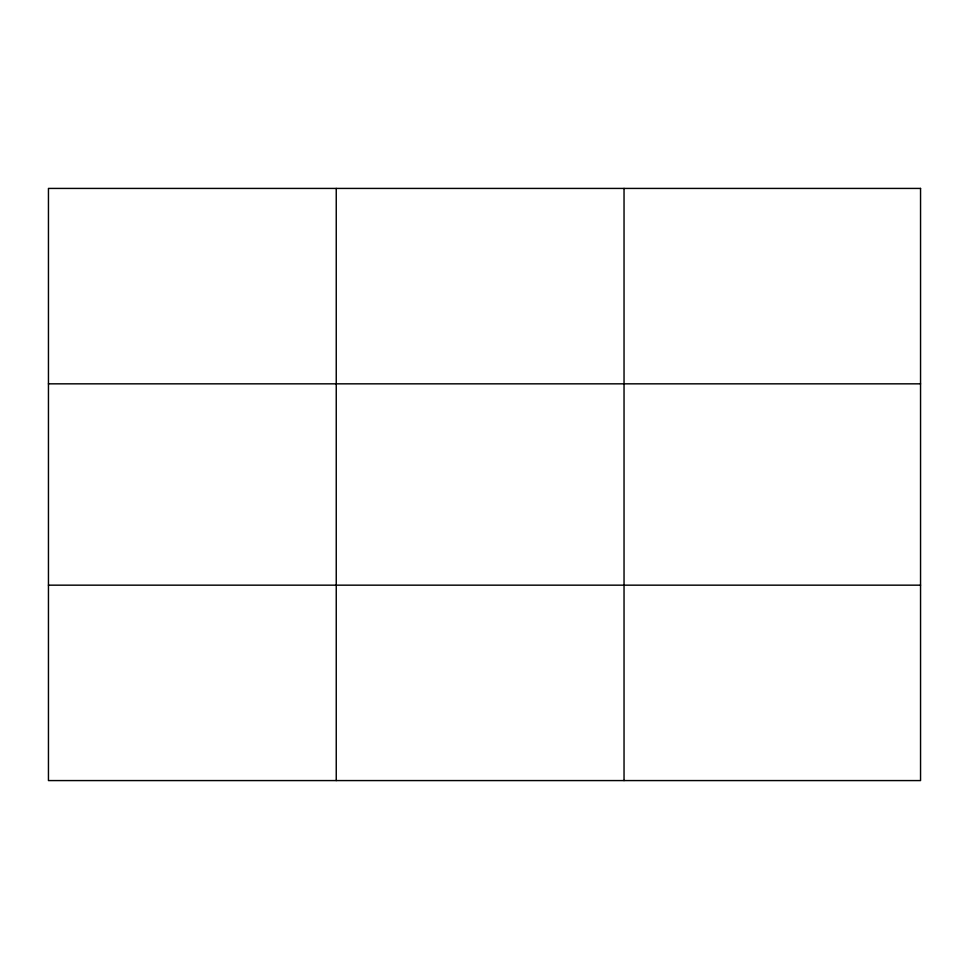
<?xml version="1.0" encoding="UTF-8"?>
<svg xmlns="http://www.w3.org/2000/svg" width="969" height="969" viewBox="0 0 969 969"><rect width="100%" height="100%" fill="white"/><g stroke="black" fill="none" stroke-linecap="round" stroke-linejoin="round"><path stroke-width="1.45" d="M336.243 780.578L336.243 188.422M624.036 780.578L624.036 188.422M48.45 383.833L920.55 383.833M48.45 585.167L920.55 585.167M920.55 188.422L48.45 188.422L48.45 780.578L920.55 780.578L920.55 188.422"/></g></svg>
